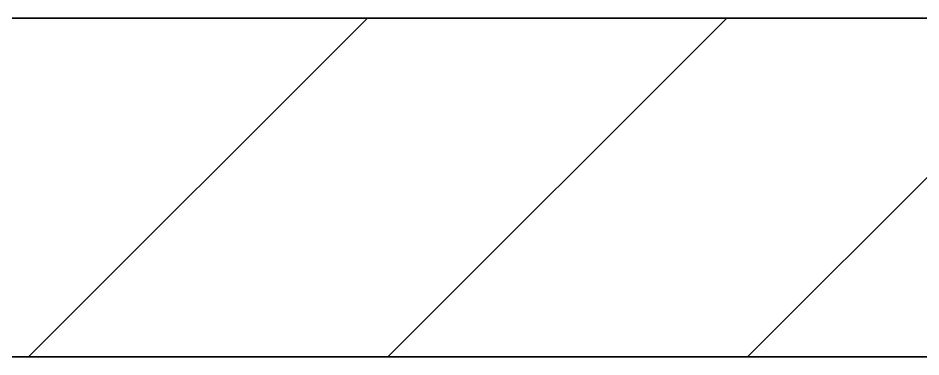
# Model space of a CAD drawing. Extents: x -170 to 1783, y -20 to 1205.
# Drawn here: x 109.76 to 120.42, y 1196 to 1200 of the extents above; entities that cross this region are included whole.
import ezdxf

# ---------------------------------------------------------------- set-up
doc = ezdxf.new("R2010")
doc.units = 0
doc.header["$LTSCALE"] = 96
doc.header["$MEASUREMENT"] = 0
for name, color, linetype in [('A-WALL-EXT_A', 7, 'Continuous'), ('A-WALL-PATT_A', 7, 'Continuous'), ('A-WALL_A', 7, 'Continuous'), ('X-BASE-04-EXISTING_A', 7, 'Continuous')]:
    doc.layers.add(name, color=color, linetype=linetype)

msp = doc.modelspace()

# ---------------------------------------------------------------- linework, layer by layer
at = {"layer": 'A-WALL-EXT_A', "color": 2, "linetype": 'Continuous'}
msp.add_line((218.5, 1196), (34, 1196), dxfattribs=at)
at = {"layer": 'A-WALL-PATT_A', "color": 47, "linetype": 'Continuous'}
for p, q in [((109.88398, 1196), (113.88398, 1200)), ((114.12662, 1196), (118.12662, 1200)), ((118.36927, 1196), (122.36927, 1200))]:
    msp.add_line(p, q, dxfattribs=at)
at = {"layer": 'A-WALL_A', "color": 2, "linetype": 'Continuous'}
for p, q in [((1462, 1200), (38, 1200)), ((38, 1196), (1462, 1196))]:
    msp.add_line(p, q, dxfattribs=at)
at = {"layer": 'X-BASE-04-EXISTING_A', "color": 7, "linetype": 'Continuous'}
msp.add_line((0, 1200), (1500, 1200), dxfattribs=at)
at = {"layer": 'X-BASE-04-EXISTING_A', "color": 2, "linetype": 'Continuous'}
for p, q in [((1462, 1200), (38, 1200)), ((38, 1196), (1462, 1196))]:
    msp.add_line(p, q, dxfattribs=at)
at = {"layer": 'X-BASE-04-EXISTING_A', "color": 47, "linetype": 'Continuous'}
for p, q in [((109.88398, 1196), (113.88398, 1200)), ((114.12662, 1196), (118.12662, 1200)), ((118.36927, 1196), (122.36927, 1200))]:
    msp.add_line(p, q, dxfattribs=at)

doc.saveas('drawing.dxf')
